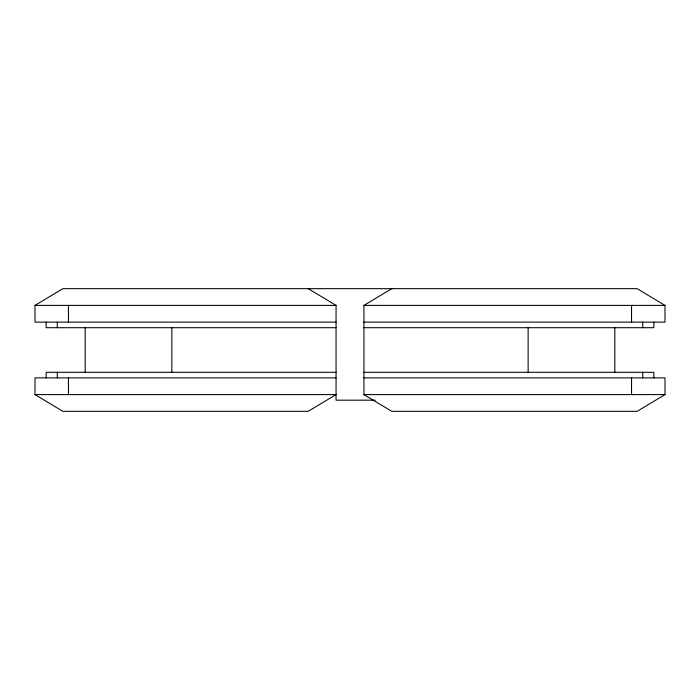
<?xml version="1.0" encoding="UTF-8"?>
<svg xmlns="http://www.w3.org/2000/svg" width="700" height="700" viewBox="0 0 700 700"><rect width="100%" height="100%" fill="white"/><g stroke="black" fill="none" stroke-linecap="round" stroke-linejoin="round"><path stroke-width="1.05" d="M336.061 322.123L35 322.123L35 305.401L62.877 288.671L637.122 288.671L665 305.401L665 322.123L363.939 322.123M363.939 377.877L665 377.877L665 394.599L637.122 411.329L391.816 411.329L363.939 394.599L363.939 305.401L391.816 288.671M35 305.401L336.061 305.401L336.061 400.181L375.183 400.181M363.939 305.401L665 305.401M336.061 327.696L46.148 327.696L46.148 322.123M363.939 327.696L653.852 327.696L653.852 322.123M336.061 372.304L46.148 372.304L46.148 377.877M363.939 372.304L653.852 372.304L653.852 377.877M336.061 377.877L35 377.877L35 394.599L62.877 411.329L308.184 411.329L336.061 394.599L35 394.599M363.939 394.599L665 394.599M308.184 288.671L336.061 305.401M642.696 322.123L642.696 327.696M642.696 372.304L642.696 377.877M631.549 305.401L631.549 322.123M631.549 377.877L631.549 394.599M614.819 327.696L614.819 372.304M528.133 327.696L528.133 372.304M171.867 327.696L171.867 372.304M85.181 327.696L85.181 372.304M68.451 305.401L68.451 322.123M68.451 377.877L68.451 394.599M57.304 322.123L57.304 327.696M57.304 372.304L57.304 377.877"/></g></svg>
